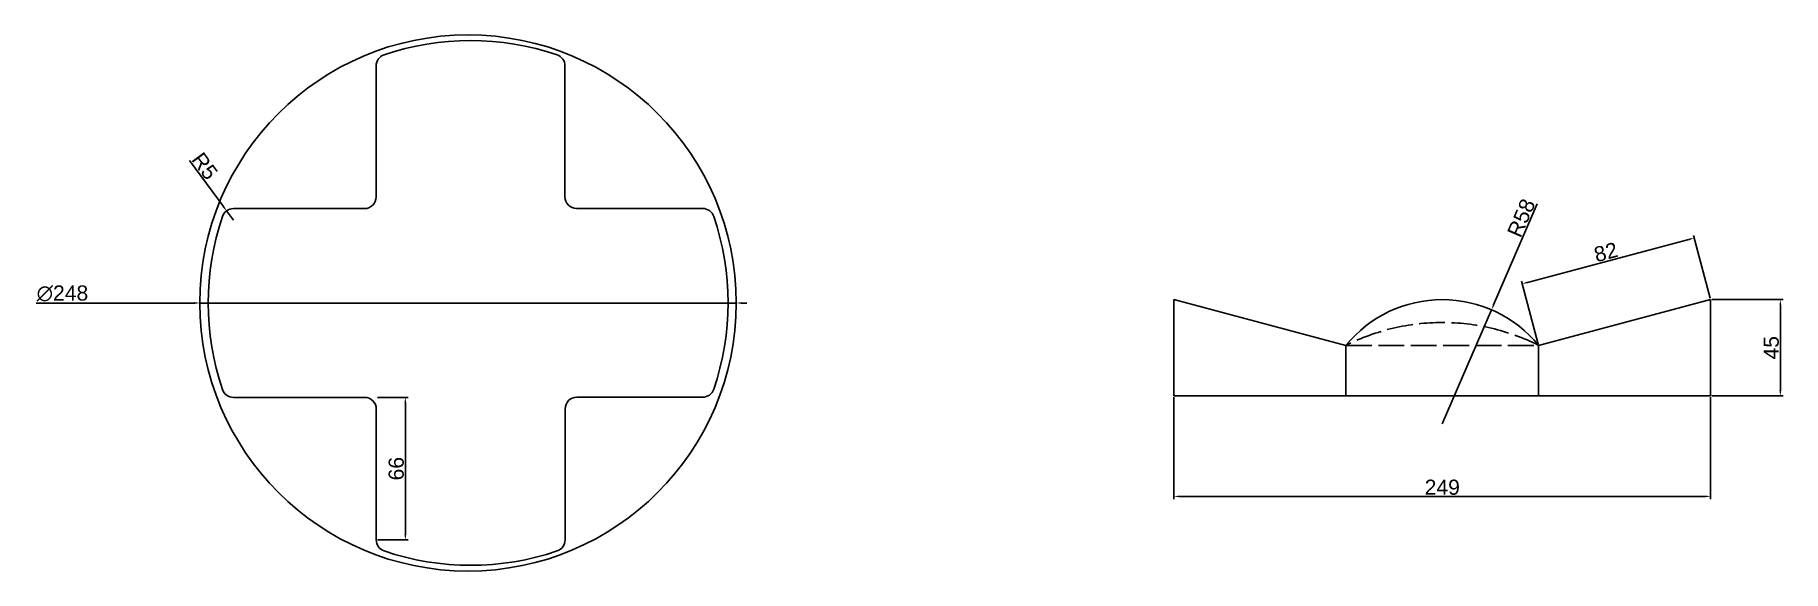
# Model space of a CAD drawing. Header units: millimetres. Extents: x 130 to 939, y 112 to 361.
import ezdxf

# ---------------------------------------------------------------- set-up
doc = ezdxf.new("R2010")
doc.units = ezdxf.units.MM
doc.linetypes.add('ACAD_ISO02W100', pattern=[15, 12, -3])
for name, color, linetype in [('baza', 4, 'Continuous'), ('dim', 3, 'Continuous'), ('dpad', 1, 'Continuous'), ('la', 8, 'ACAD_ISO02W100')]:
    doc.layers.add(name, color=color, linetype=linetype)
doc.styles.get("Standard").update_dxf_attribs({"font": 'arial.ttf'})
doc.dimstyles.new('ISO-25', dxfattribs={"dimtxt": 2.5, "dimasz": 2.5, "dimexe": 1.25, "dimexo": 0.625, "dimtad": 1, "dimtxsty": 'Standard', "dimcen": 2.5, "dimadec": 0, "dimazin": 0, "dimtfac": 1, "dimtmove": 0, "dimatfit": 3, "dimfxl": 1, "dimarcsym": 0})

# ---------------------------------------------------------------- blocks, each defined once
blk = doc.blocks.new('*D2')
at = {"layer": 'Defpoints', "color": 0, "transparency": 16777216}
for p in [(206.04, 236.66), (454.44, 236.66)]:
    blk.add_point(p, dxfattribs=at)
at = {"layer": 'dim', "color": 0, "lineweight": -2, "transparency": 16777216}
for p, q in [((130.23, 236.66), (203.54, 236.66)), ((454.44, 236.66), (206.04, 236.66)), ((456.94, 236.66), (459.44, 236.66))]:
    blk.add_line(p, q, dxfattribs=at)
at = {"layer": 'dim', "color": 0, "transparency": 16777216}
for points in [[(203.54, 237.08), (203.54, 236.24), (206.04, 236.66)], [(456.94, 237.08), (456.94, 236.24), (454.44, 236.66)]]:
    blk.add_solid(points, dxfattribs=at)
at = {"layer": 'dim', "color": 0, "transparency": 16777216, "insert": (142.4, 241.06), "char_height": 7, "attachment_point": 5}
blk.add_mtext('∅248', dxfattribs=at)
blk = doc.blocks.new('*D3')
at = {"layer": 'Defpoints', "color": 0, "transparency": 16777216}
for p in [(218.41, 279.34), (221.61, 274.99)]:
    blk.add_point(p, dxfattribs=at)
at = {"layer": 'dim', "color": 0, "lineweight": -2, "transparency": 16777216}
for p, q in [((201.2, 302.69), (216.93, 281.35)), ((221.61, 274.99), (218.41, 279.34))]:
    blk.add_line(p, q, dxfattribs=at)
at = {"layer": 'dim', "color": 0, "transparency": 16777216}
blk.add_solid([(217.26, 281.6), (216.59, 281.1), (218.41, 279.34)], dxfattribs=at)
at = {"layer": 'dim', "color": 0, "transparency": 16777216, "insert": (208.31, 300.1), "char_height": 7, "attachment_point": 5, "rotation": 306.3879}
blk.add_mtext('R5', dxfattribs=at)
blk = doc.blocks.new('*D4')
at = {"layer": 'Defpoints', "color": 0, "transparency": 16777216}
for p in [(287.75, 192.93), (287.75, 126.87), (301.21, 126.87)]:
    blk.add_point(p, dxfattribs=at)
at = {"layer": 'dim', "color": 0, "lineweight": -2, "transparency": 16777216}
for p, q in [((288.38, 192.93), (302.46, 192.93)), ((301.21, 190.43), (301.21, 129.37)), ((288.38, 126.87), (302.46, 126.87))]:
    blk.add_line(p, q, dxfattribs=at)
at = {"layer": 'dim', "color": 0, "transparency": 16777216}
for points in [[(300.79, 190.43), (301.62, 190.43), (301.21, 192.93)], [(300.79, 129.37), (301.62, 129.37), (301.21, 126.87)]]:
    blk.add_solid(points, dxfattribs=at)
at = {"layer": 'dim', "color": 0, "transparency": 16777216, "insert": (297.01, 159.9), "char_height": 7, "attachment_point": 5, "rotation": 90}
blk.add_mtext('66', dxfattribs=at)
blk = doc.blocks.new('*D5')
at = {"layer": 'Defpoints', "color": 0, "transparency": 16777216}
for p in [(804.25, 233.51), (781.44, 180.67)]:
    blk.add_point(p, dxfattribs=at)
at = {"layer": 'dim', "color": 0, "lineweight": -2, "transparency": 16777216}
for p, q in [((825.46, 282.66), (805.24, 235.81)), ((781.44, 180.67), (804.25, 233.51))]:
    blk.add_line(p, q, dxfattribs=at)
at = {"layer": 'dim', "color": 0, "transparency": 16777216}
blk.add_solid([(804.86, 235.97), (805.62, 235.64), (804.25, 233.51)], dxfattribs=at)
at = {"layer": 'dim', "color": 0, "transparency": 16777216, "insert": (818.04, 276.07), "char_height": 7, "attachment_point": 5, "rotation": 66.6584}
blk.add_mtext('R58', dxfattribs=at)
blk = doc.blocks.new('*D6')
at = {"layer": 'Defpoints', "color": 0, "transparency": 16777216}
for p in [(905.7, 238.22), (905.7, 193.62), (938.01, 193.62)]:
    blk.add_point(p, dxfattribs=at)
at = {"layer": 'dim', "color": 0, "lineweight": -2, "transparency": 16777216}
for p, q in [((906.32, 238.22), (939.26, 238.22)), ((938.01, 235.72), (938.01, 196.12)), ((906.32, 193.62), (939.26, 193.62))]:
    blk.add_line(p, q, dxfattribs=at)
at = {"layer": 'dim', "color": 0, "transparency": 16777216}
for points in [[(937.59, 235.72), (938.43, 235.72), (938.01, 238.22)], [(937.59, 196.12), (938.43, 196.12), (938.01, 193.62)]]:
    blk.add_solid(points, dxfattribs=at)
at = {"layer": 'dim', "color": 0, "transparency": 16777216, "insert": (933.83, 215.92), "char_height": 7, "attachment_point": 5, "rotation": 90}
blk.add_mtext('45', dxfattribs=at)
blk = doc.blocks.new('*D7')
at = {"layer": 'Defpoints', "color": 0, "transparency": 16777216}
for p in [(657.19, 193.62), (905.7, 193.62), (657.19, 147.06)]:
    blk.add_point(p, dxfattribs=at)
at = {"layer": 'dim', "color": 0, "lineweight": -2, "transparency": 16777216}
for p, q in [((657.19, 192.99), (657.19, 145.81)), ((905.7, 192.99), (905.7, 145.81)), ((903.2, 147.06), (659.69, 147.06))]:
    blk.add_line(p, q, dxfattribs=at)
at = {"layer": 'dim', "color": 0, "transparency": 16777216}
for points in [[(659.69, 147.48), (659.69, 146.65), (657.19, 147.06)], [(903.2, 147.48), (903.2, 146.65), (905.7, 147.06)]]:
    blk.add_solid(points, dxfattribs=at)
at = {"layer": 'dim', "color": 0, "transparency": 16777216, "insert": (781.44, 151.26), "char_height": 7, "attachment_point": 5}
blk.add_mtext('249', dxfattribs=at)
blk = doc.blocks.new('*D8')
at = {"layer": 'Defpoints', "color": 0, "transparency": 16777216}
for p in [(898.12, 266.74), (905.7, 238.22), (826.05, 217.04)]:
    blk.add_point(p, dxfattribs=at)
at = {"layer": 'dim', "color": 0, "lineweight": -2, "transparency": 16777216}
for p, q in [((905.54, 238.83), (897.79, 267.95)), ((820.88, 246.2), (895.7, 266.1)), ((825.89, 217.65), (818.14, 246.77))]:
    blk.add_line(p, q, dxfattribs=at)
at = {"layer": 'dim', "color": 0, "transparency": 16777216}
for points in [[(895.59, 266.5), (895.81, 265.7), (898.12, 266.74)], [(820.77, 246.61), (820.99, 245.8), (818.47, 245.56)]]:
    blk.add_solid(points, dxfattribs=at)
at = {"layer": 'dim', "color": 0, "transparency": 16777216, "insert": (857.21, 260.21), "char_height": 7, "attachment_point": 5, "rotation": 14.89109}
blk.add_mtext('82', dxfattribs=at)

msp = doc.modelspace()

# ---------------------------------------------------------------- linework, layer by layer
at = {"layer": 'baza'}
msp.add_line((657.19, 193.62), (905.7, 193.62), dxfattribs=at)
msp.add_circle((330.24, 236.66), 124.2, dxfattribs=at)
at = {"layer": 'dpad'}
for p, q in [((657.19, 238.22), (736.84, 217.04)), ((657.19, 193.62), (657.19, 238.22)), ((905.7, 238.22), (826.05, 217.04)), ((905.7, 193.62), (905.7, 238.22)), ((736.84, 217.04), (736.84, 193.62)), ((826.05, 217.04), (826.05, 193.62))]:
    msp.add_line(p, q, dxfattribs=at)
msp.add_lwpolyline([(444.03, 196.67, -0.321155), (438.91, 193.01), (380.61, 193.01, 0.414214), (375.21, 187.61), (375.21, 126.87, -0.321155), (371.55, 121.76, -0.16538), (291.41, 121.76, -0.321155), (287.75, 126.87), (287.75, 187.53, 0.414214), (282.35, 192.93), (221.61, 192.93, -0.321155), (216.5, 196.59, -0.16538), (216.5, 276.73, -0.321155), (221.61, 280.39), (282.27, 280.39, 0.414214), (287.67, 285.79), (287.67, 346.53, -0.321155), (291.34, 351.64, -0.16538), (371.47, 351.64, -0.321155), (375.13, 346.53), (375.13, 285.87, 0.414214), (380.53, 280.47), (438.91, 280.47, -0.321155), (444.03, 276.81, -0.16538)], format="xyb", close=True, dxfattribs=at)
msp.add_arc((781.44, 180.67), 57.56, 39.1991, 140.8009, dxfattribs=at)
at = {"layer": 'la'}
msp.add_line((736.84, 217.04), (826.05, 217.04), dxfattribs=at)
msp.add_arc((781.44, 128.4), 99.23, 63.288, 116.712, dxfattribs=at)

# ---------------------------------------------------------------- dimensions: what is measured, and where the dimension line sits
at = {"layer": 'dim'}
for center, mpoint, picture, middle in [((221.61, 274.99), (218.41, 279.34), '*D3', (204.94, 297.62)), ((781.44, 180.67), (804.25, 233.51), '*D5', (821.9, 274.4))]:
    dim = msp.add_radius_dim(center=center, mpoint=mpoint, dimstyle='ISO-25', override={"dimtxt": 7, "dimdec": 0}, dxfattribs=at)
    dim.commit()
    dim.dimension.update_dxf_attribs({"geometry": picture, "text_midpoint": middle, "dimtype": 164})
dim = msp.add_aligned_dim(p1=(826.05, 217.04), p2=(905.7, 238.22), distance=29.51, dimstyle='ISO-25', override={"dimtxt": 7, "dimdec": 0}, dxfattribs=at)
dim.commit()
dim.dimension.update_dxf_attribs({"geometry": '*D8', "text_midpoint": (857.21, 260.21)})
dim = msp.add_diameter_dim_2p(p1=(454.44, 236.66), p2=(206.04, 236.66), dimstyle='ISO-25', override={"dimtxt": 7, "dimdec": 0}, dxfattribs=at)
dim.commit()
dim.dimension.update_dxf_attribs({"geometry": '*D2', "text_midpoint": (142.4, 236.66), "dimtype": 163})
for base, p1, p2, picture, middle in [((938.01, 193.62), (905.7, 238.22), (905.7, 193.62), '*D6', (933.83, 215.92)), ((301.21, 126.87), (287.75, 192.93), (287.75, 126.87), '*D4', (297.01, 159.9))]:
    dim = msp.add_linear_dim(base=base, p1=p1, p2=p2, angle=90, dimstyle='ISO-25', override={"dimtxt": 7, "dimdec": 0}, dxfattribs=at)
    dim.commit()
    dim.dimension.update_dxf_attribs({"geometry": picture, "text_midpoint": middle})
dim = msp.add_linear_dim(base=(657.19, 147.06), p1=(905.7, 193.62), p2=(657.19, 193.62), dimstyle='ISO-25', override={"dimtxt": 7, "dimdec": 0}, dxfattribs=at)
dim.commit()
dim.dimension.update_dxf_attribs({"geometry": '*D7', "text_midpoint": (781.44, 151.26)})

doc.saveas('drawing.dxf')
